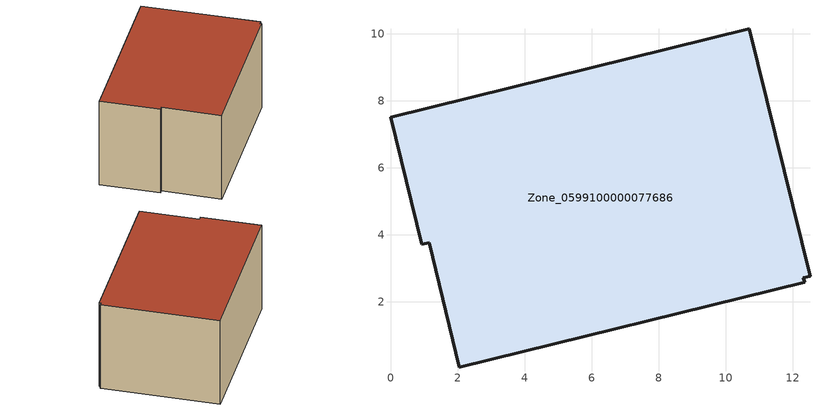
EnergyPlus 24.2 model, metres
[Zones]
Zone_0599100000077686
 floor ground (C_G): 12.52,2.77 12.32,2.72 12.36,2.59 2.05,0.05 1.15,3.77 0.94,3.72 0,7.51 10.7,10.15 z0
 wall outside (C_F): 12.52,2.77 10.7,10.15 0,7.51 0.94,3.72 1.15,3.77 2.05,0.05 12.36,2.59 12.32,2.72 12.52,2.77 z0:6.15
 roof outside (C_R): 12.32,2.72 12.52,2.77 10.7,10.15 0,7.51 0.94,3.72 1.15,3.77 2.05,0.05 12.36,2.59 z6.15
[BUILDING]
Pand.0599100000077686: North Axis=0; Terrain=City; Loads Convergence Tolerance Value=0.04; Temperature Convergence Tolerance Value=0.4; Solar Distribution=FullExterior; Maximum Number of Warmup Days=25; Minimum Number of Warmup Days=1
[Site:Location]
Rotterdam.The.Hague.AP_ZH_NLD Design_Conditions: Latitude=51.96; Longitude=4.45; Time Zone=1; Elevation=-4.5
[SITE:GROUNDTEMPERATURE:BUILDINGSURFACE]
18, 18, 18, 18, 18, 18, 18, 18, 18, 18, 18, 18
[MATERIAL] Thermal Absorptance=0.9; Solar Absorptance=0.7; Visible Absorptance=0.7
Name | Roughness | Thickness | Conductivity | Density | Specific Heat
G.D.1992-2005 | MediumSmooth | 0.15 | 0.06 | 540 | 1210
F.D.1992-2005 | Rough | 0.3 | 0.12 | 1920 | 840
R.D.1992-2005 | MediumRough | 0.2 | 0.08 | 1500 | 1000
[CONSTRUCTION]
C_G: G.D.1992-2005
C_F: F.D.1992-2005
C_R: R.D.1992-2005
[ZONE]
Zone_0599100000077686: Type=1; Multiplier=1; Ceiling Height=Autocalculate; Volume=Autocalculate; Floor Area=autocalculate; Part of Total Floor Area=Yes
[ZONEINFILTRATION:DESIGNFLOWRATE]
Infil_Zone_0599100000077686: Zone or ZoneList or Space or SpaceList=Zone_0599100000077686; Schedule=AlwaysOn; Design Flow Rate Calculation Method=Flow/Area; Flow Rate per Floor Area=0.0021; Constant Term Coefficient=1; Temperature Term Coefficient=0; Velocity Term Coefficient=0; Velocity Squared Term Coefficient=0
[HVACTEMPLATE:ZONE:IDEALLOADSAIRSYSTEM]
Zone_0599100000077686: Maximum Heating Supply Air Temperature=50; Minimum Cooling Supply Air Temperature=13; Maximum Heating Supply Air Humidity Ratio=0.0156; Minimum Cooling Supply Air Humidity Ratio=0.0077; Heating Limit=NoLimit; Cooling Limit=NoLimit; Dehumidification Control Type=ConstantSensibleHeatRatio; Cooling Sensible Heat Ratio=0.7; Dehumidification Setpoint=60; Humidification Control Type=None; Humidification Setpoint=30; Outdoor Air Method=None; Outdoor Air Flow Rate per Person=0.00944; Outdoor Air Flow Rate per Zone Floor Area=0; Outdoor Air Flow Rate per Zone=0; Demand Controlled Ventilation Type=None; Outdoor Air Economizer Type=NoEconomizer; Heat Recovery Type=None; Sensible Heat Recovery Effectiveness=0.7; Latent Heat Recovery Effectiveness=0.65
[ZONECONTROL:THERMOSTAT]
ThermostatControl_Zone_0599100000077686: Zone or ZoneList=Zone_0599100000077686; Control Type Schedule=DualSetpointControlType; Control 1=Thermostat_Zone_0599100000077686; Temperature Difference Between Cutout And Setpoint=0
[THERMOSTATSETPOINT:DUALSETPOINT]
Thermostat_Zone_0599100000077686: Heating Setpoint Temperature Schedule=HeatingSetpoint_Zone_0599100000077686; Cooling Setpoint Temperature Schedule=CoolingSetpoint_Zone_0599100000077686
[SCHEDULE:COMPACT]
HeatingSetpoint_Zone_0599100000077686: Through: 12/31, For: AllDays, Until: 24:00, 21
CoolingSetpoint_Zone_0599100000077686: Through: 12/31, For: AllDays, Until: 24:00, 24
DualSetpointControlType: Through: 12/31, For: AllDays, Until: 24:00, 4
AlwaysOn: Through: 12/31, For: AllDays, Until: 24:00, 1
